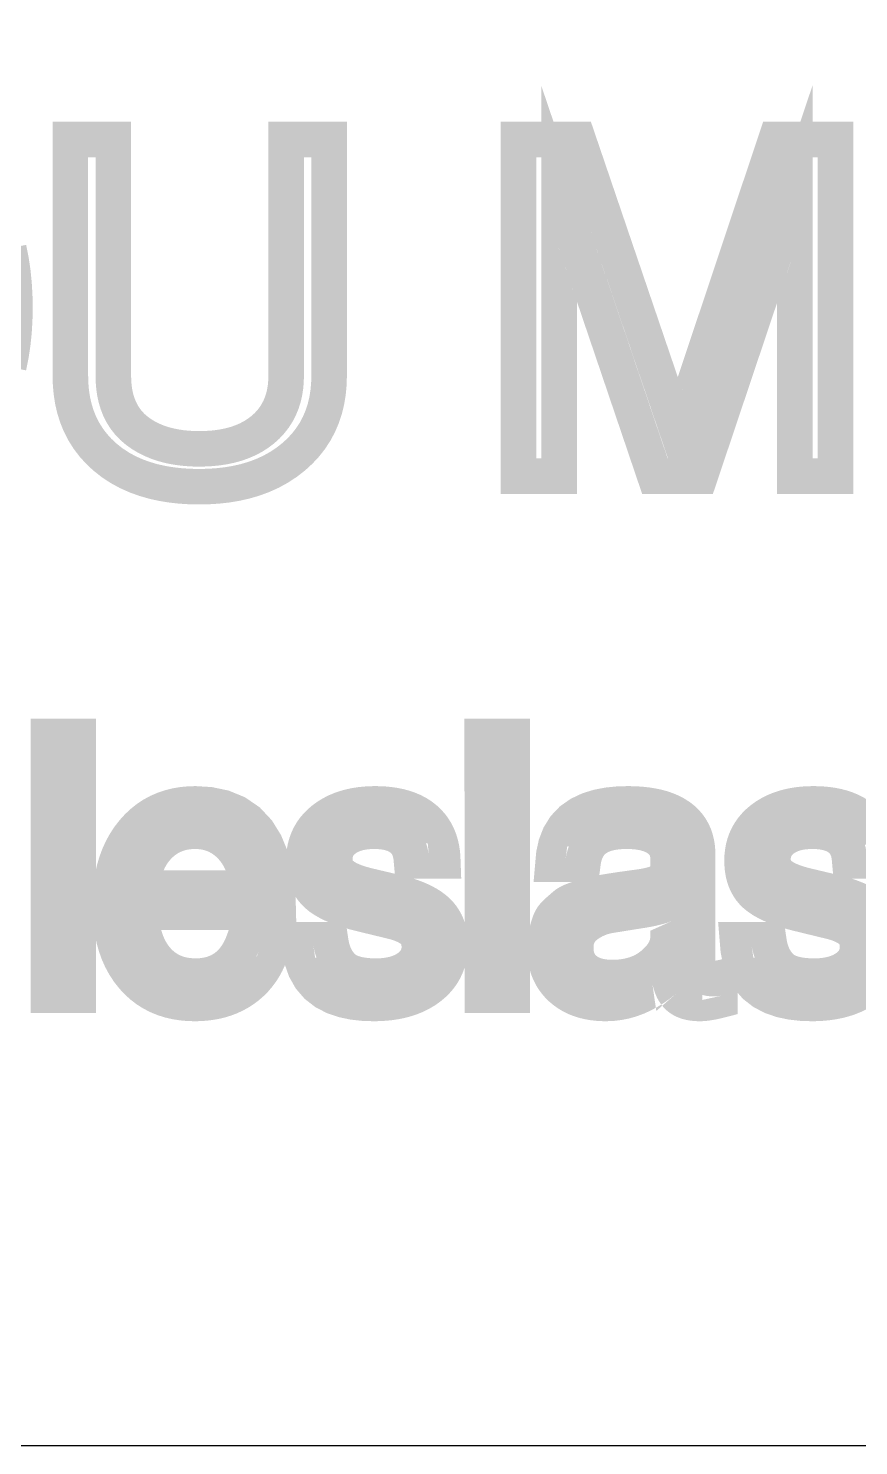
# Model space of a CAD drawing. Header units: metres. Extents: x -109 to 109, y -1 to 43.
# Drawn here: x -90.09 to -85.42, y -1.2 to 6.78 of the extents above; entities that cross this region are included whole.
import ezdxf

# ---------------------------------------------------------------- set-up
doc = ezdxf.new("R2010")
doc.units = ezdxf.units.M
doc.layers.add('CUT', color=1, linetype='Continuous')
doc.layers.add('MARK', color=5, linetype='Continuous')

msp = doc.modelspace()

# ---------------------------------------------------------------- linework, layer by layer
at = {"layer": 'CUT'}
msp.add_lwpolyline([(-109, -1.2), (109, -1.2), (109, -1.2), (109, 42.6), (109, 42.6), (-109, 42.6), (-109, 42.6), (-109, -1.2)], close=True, dxfattribs=at)
at = {"layer": 'MARK', "const_width": 0.2}
for points in [[(-86.3138, 4.2598), (-86.2653, 4.4042), (-86.2169, 4.5486), (-86.1684, 4.6931), (-86.12, 4.8375), (-86.0715, 4.9819), (-86.0231, 5.1263), (-85.9746, 5.2707), (-85.9262, 5.4151), (-85.8777, 5.5596), (-85.8292, 5.704), (-85.7808, 5.8484), (-85.7808, 5.8484), (-85.7808, 5.704), (-85.7808, 5.5596), (-85.7808, 5.4151), (-85.7808, 5.2707), (-85.7808, 5.1263), (-85.7808, 4.9819), (-85.7808, 4.8375), (-85.7808, 4.6931), (-85.7808, 4.5486), (-85.7808, 4.4042), (-85.7808, 4.2598), (-85.7808, 4.2598), (-85.76, 4.2598), (-85.7392, 4.2598), (-85.7184, 4.2598), (-85.6976, 4.2598), (-85.6768, 4.2598), (-85.656, 4.2598), (-85.6352, 4.2598), (-85.6144, 4.2598), (-85.5936, 4.2598), (-85.5728, 4.2598), (-85.552, 4.2598), (-85.552, 4.2598), (-85.552, 4.4321), (-85.552, 4.6044), (-85.552, 4.7767), (-85.552, 4.949), (-85.552, 5.1213), (-85.552, 5.2937), (-85.552, 5.466), (-85.552, 5.6383), (-85.552, 5.8106), (-85.552, 5.9829), (-85.552, 6.1552), (-85.552, 6.1552), (-85.5825, 6.1552), (-85.613, 6.1552), (-85.6435, 6.1552), (-85.674, 6.1552), (-85.7044, 6.1552), (-85.7349, 6.1552), (-85.7654, 6.1552), (-85.7959, 6.1552), (-85.8264, 6.1552), (-85.8569, 6.1552), (-85.8874, 6.1552), (-85.8874, 6.1552), (-85.9375, 6.0051), (-85.9876, 5.855), (-86.0377, 5.7049), (-86.0878, 5.5548), (-86.1379, 5.4048), (-86.188, 5.2547), (-86.2382, 5.1046), (-86.2883, 4.9545), (-86.3384, 4.8044), (-86.3885, 4.6543), (-86.4386, 4.5042), (-86.4386, 4.5042), (-86.4896, 4.6543), (-86.5407, 4.8044), (-86.5918, 4.9545), (-86.6428, 5.1046), (-86.6939, 5.2547), (-86.7449, 5.4048), (-86.796, 5.5548), (-86.847, 5.7049), (-86.8981, 5.855), (-86.9491, 6.0051), (-87.0002, 6.1552), (-87.0002, 6.1552), (-87.0307, 6.1552), (-87.0612, 6.1552), (-87.0917, 6.1552), (-87.1222, 6.1552), (-87.1526, 6.1552), (-87.1831, 6.1552), (-87.2136, 6.1552), (-87.2441, 6.1552), (-87.2746, 6.1552), (-87.3051, 6.1552), (-87.3356, 6.1552), (-87.3356, 6.1552), (-87.3356, 5.9829), (-87.3356, 5.8106), (-87.3356, 5.6383), (-87.3356, 5.466), (-87.3356, 5.2937), (-87.3356, 5.1213), (-87.3356, 4.949), (-87.3356, 4.7767), (-87.3356, 4.6044), (-87.3356, 4.4321), (-87.3356, 4.2598), (-87.3356, 4.2598), (-87.3148, 4.2598), (-87.294, 4.2598), (-87.2732, 4.2598), (-87.2524, 4.2598), (-87.2316, 4.2598), (-87.2108, 4.2598), (-87.19, 4.2598), (-87.1692, 4.2598), (-87.1484, 4.2598), (-87.1276, 4.2598), (-87.1068, 4.2598), (-87.1068, 4.2598), (-87.1068, 4.4042), (-87.1068, 4.5486), (-87.1068, 4.6931), (-87.1068, 4.8375), (-87.1068, 4.9819), (-87.1068, 5.1263), (-87.1068, 5.2707), (-87.1068, 5.4151), (-87.1068, 5.5596), (-87.1068, 5.704), (-87.1068, 5.8484), (-87.1068, 5.8484), (-87.0579, 5.704), (-87.0089, 5.5596), (-86.96, 5.4151), (-86.9111, 5.2707), (-86.8622, 5.1263), (-86.8132, 4.9819), (-86.7643, 4.8375), (-86.7154, 4.6931), (-86.6664, 4.5486), (-86.6175, 4.4042), (-86.5686, 4.2598), (-86.5686, 4.2598), (-86.5454, 4.2598), (-86.5223, 4.2598), (-86.4991, 4.2598), (-86.4759, 4.2598), (-86.4528, 4.2598), (-86.4296, 4.2598), (-86.4064, 4.2598), (-86.3833, 4.2598), (-86.3601, 4.2598), (-86.337, 4.2598), (-86.3138, 4.2598)], [(-88.6434, 6.1552), (-88.6434, 6.0342), (-88.6434, 5.9132), (-88.6434, 5.7921), (-88.6434, 5.6711), (-88.6434, 5.5501), (-88.6434, 5.4291), (-88.6434, 5.3081), (-88.6434, 5.1871), (-88.6434, 5.066), (-88.6434, 4.945), (-88.6434, 4.824), (-88.6434, 4.824), (-88.6443, 4.7931), (-88.647, 4.7623), (-88.6517, 4.7318), (-88.6587, 4.7017), (-88.668, 4.6723), (-88.6798, 4.6437), (-88.694, 4.6163), (-88.7106, 4.5903), (-88.7296, 4.5659), (-88.7506, 4.5432), (-88.7734, 4.5224), (-88.7734, 4.5224), (-88.801, 4.5012), (-88.8303, 4.4825), (-88.8611, 4.4663), (-88.8931, 4.4526), (-88.926, 4.4411), (-88.9596, 4.432), (-88.9936, 4.4248), (-89.028, 4.4195), (-89.0626, 4.4159), (-89.0974, 4.4139), (-89.1322, 4.4132), (-89.1322, 4.4132), (-89.1662, 4.4138), (-89.2001, 4.4158), (-89.2339, 4.4192), (-89.2675, 4.4243), (-89.3008, 4.431), (-89.3337, 4.4397), (-89.3659, 4.4505), (-89.3974, 4.4634), (-89.4278, 4.4786), (-89.4569, 4.4961), (-89.4845, 4.5159), (-89.4845, 4.5159), (-89.5084, 4.5365), (-89.5302, 4.5593), (-89.5497, 4.5842), (-89.5665, 4.6109), (-89.5807, 4.6391), (-89.5923, 4.6685), (-89.6013, 4.6988), (-89.6079, 4.7297), (-89.6124, 4.7609), (-89.615, 4.7924), (-89.6158, 4.824), (-89.6158, 4.824), (-89.6158, 4.945), (-89.6158, 5.066), (-89.6158, 5.1871), (-89.6158, 5.3081), (-89.6158, 5.4291), (-89.6158, 5.5501), (-89.6158, 5.6711), (-89.6158, 5.7921), (-89.6158, 5.9132), (-89.6158, 6.0342), (-89.6158, 6.1552), (-89.6158, 6.1552), (-89.6378, 6.1552), (-89.6598, 6.1552), (-89.6817, 6.1552), (-89.7037, 6.1552), (-89.7257, 6.1552), (-89.7477, 6.1552), (-89.7697, 6.1552), (-89.7916, 6.1552), (-89.8136, 6.1552), (-89.8356, 6.1552), (-89.8576, 6.1552), (-89.8576, 6.1552), (-89.8576, 6.0342), (-89.8576, 5.9132), (-89.8576, 5.7921), (-89.8576, 5.6711), (-89.8576, 5.5501), (-89.8576, 5.4291), (-89.8576, 5.3081), (-89.8576, 5.1871), (-89.8576, 5.066), (-89.8576, 4.945), (-89.8576, 4.824), (-89.8576, 4.824), (-89.8563, 4.7774), (-89.8522, 4.7311), (-89.8451, 4.685), (-89.8346, 4.6396), (-89.8207, 4.5952), (-89.8032, 4.5521), (-89.782, 4.5106), (-89.7572, 4.4712), (-89.7291, 4.4341), (-89.6979, 4.3996), (-89.6639, 4.3677), (-89.6639, 4.3677), (-89.6233, 4.3355), (-89.5801, 4.307), (-89.5347, 4.2822), (-89.4874, 4.261), (-89.4387, 4.2434), (-89.3889, 4.2291), (-89.3383, 4.218), (-89.2872, 4.2098), (-89.2357, 4.2042), (-89.184, 4.201), (-89.1322, 4.2), (-89.1322, 4.2), (-89.0804, 4.2011), (-89.0287, 4.2044), (-88.9772, 4.2101), (-88.9261, 4.2186), (-88.8756, 4.23), (-88.8258, 4.2445), (-88.7772, 4.2624), (-88.73, 4.2837), (-88.6846, 4.3087), (-88.6413, 4.3371), (-88.6005, 4.369), (-88.6005, 4.369), (-88.5661, 4.4006), (-88.5343, 4.4348), (-88.5056, 4.4716), (-88.4802, 4.5107), (-88.4583, 4.552), (-88.4401, 4.595), (-88.4256, 4.6393), (-88.4147, 4.6847), (-88.4073, 4.7308), (-88.403, 4.7773), (-88.4016, 4.824), (-88.4016, 4.824), (-88.4016, 4.945), (-88.4016, 5.066), (-88.4016, 5.1871), (-88.4016, 5.3081), (-88.4016, 5.4291), (-88.4016, 5.5501), (-88.4016, 5.6711), (-88.4016, 5.7921), (-88.4016, 5.9132), (-88.4016, 6.0342), (-88.4016, 6.1552), (-88.4016, 6.1552), (-88.4236, 6.1552), (-88.4456, 6.1552), (-88.4675, 6.1552), (-88.4895, 6.1552), (-88.5115, 6.1552), (-88.5335, 6.1552), (-88.5555, 6.1552), (-88.5774, 6.1552), (-88.5994, 6.1552), (-88.6214, 6.1552), (-88.6434, 6.1552)], [(-89.814, 2.794), (-89.8293, 2.794), (-89.8445, 2.794), (-89.8598, 2.794), (-89.8751, 2.794), (-89.8904, 2.794), (-89.9056, 2.794), (-89.9209, 2.794), (-89.9362, 2.794), (-89.9515, 2.794), (-89.9667, 2.794), (-89.982, 2.794), (-89.982, 2.794), (-89.982, 2.6615), (-89.982, 2.5289), (-89.982, 2.3964), (-89.982, 2.2638), (-89.982, 2.1313), (-89.982, 1.9987), (-89.982, 1.8662), (-89.982, 1.7336), (-89.982, 1.6011), (-89.982, 1.4685), (-89.982, 1.336), (-89.982, 1.336), (-89.9667, 1.336), (-89.9515, 1.336), (-89.9362, 1.336), (-89.9209, 1.336), (-89.9056, 1.336), (-89.8904, 1.336), (-89.8751, 1.336), (-89.8598, 1.336), (-89.8445, 1.336), (-89.8293, 1.336), (-89.814, 1.336), (-89.814, 1.336), (-89.814, 1.4685), (-89.814, 1.6011), (-89.814, 1.7336), (-89.814, 1.8662), (-89.814, 1.9987), (-89.814, 2.1313), (-89.814, 2.2638), (-89.814, 2.3964), (-89.814, 2.5289), (-89.814, 2.6615), (-89.814, 2.794)], [(-87.372, 2.794), (-87.3873, 2.794), (-87.4025, 2.794), (-87.4178, 2.794), (-87.4331, 2.794), (-87.4484, 2.794), (-87.4636, 2.794), (-87.4789, 2.794), (-87.4942, 2.794), (-87.5095, 2.794), (-87.5247, 2.794), (-87.54, 2.794), (-87.54, 2.794), (-87.54, 2.7749), (-87.54, 2.7558), (-87.54, 2.7367), (-87.54, 2.7176), (-87.54, 2.6985), (-87.54, 2.6795), (-87.54, 2.6604), (-87.54, 2.6413), (-87.54, 2.6222), (-87.54, 2.6031), (-87.54, 2.584), (-87.54, 2.584), (-87.5247, 2.584), (-87.5095, 2.584), (-87.4942, 2.584), (-87.4789, 2.584), (-87.4636, 2.584), (-87.4484, 2.584), (-87.4331, 2.584), (-87.4178, 2.584), (-87.4025, 2.584), (-87.3873, 2.584), (-87.372, 2.584), (-87.372, 2.584), (-87.372, 2.6031), (-87.372, 2.6222), (-87.372, 2.6413), (-87.372, 2.6604), (-87.372, 2.6795), (-87.372, 2.6985), (-87.372, 2.7176), (-87.372, 2.7367), (-87.372, 2.7558), (-87.372, 2.7749), (-87.372, 2.794)], [(-89.46, 1.804), (-89.3898, 1.804), (-89.3196, 1.804), (-89.2495, 1.804), (-89.1793, 1.804), (-89.1091, 1.804), (-89.0389, 1.804), (-88.9687, 1.804), (-88.8985, 1.804), (-88.8284, 1.804), (-88.7582, 1.804), (-88.688, 1.804), (-88.688, 1.804), (-88.6901, 1.8836), (-88.6972, 1.963), (-88.7103, 2.0415), (-88.731, 2.1184), (-88.7614, 2.192), (-88.8031, 2.2597), (-88.8574, 2.3178), (-88.923, 2.3628), (-88.9966, 2.3929), (-89.0745, 2.4091), (-89.154, 2.414), (-89.154, 2.414), (-89.1899, 2.4129), (-89.2257, 2.4095), (-89.2611, 2.4036), (-89.296, 2.395), (-89.33, 2.3836), (-89.363, 2.3693), (-89.3945, 2.3523), (-89.4245, 2.3324), (-89.4526, 2.3101), (-89.4788, 2.2856), (-89.503, 2.259), (-89.503, 2.259), (-89.5277, 2.2273), (-89.5497, 2.1936), (-89.569, 2.1583), (-89.5856, 2.1217), (-89.5994, 2.0839), (-89.6107, 2.0453), (-89.6196, 2.006), (-89.6261, 1.9663), (-89.6306, 1.9264), (-89.6332, 1.8862), (-89.634, 1.846), (-89.634, 1.846), (-89.6332, 1.8064), (-89.6308, 1.7668), (-89.6265, 1.7274), (-89.6202, 1.6883), (-89.6117, 1.6496), (-89.6008, 1.6115), (-89.5874, 1.5742), (-89.5712, 1.5381), (-89.5523, 1.5033), (-89.5305, 1.4701), (-89.506, 1.439), (-89.506, 1.439), (-89.4818, 1.413), (-89.4555, 1.389), (-89.4273, 1.3673), (-89.3972, 1.3483), (-89.3656, 1.332), (-89.3327, 1.3185), (-89.2988, 1.3077), (-89.2641, 1.2997), (-89.229, 1.2942), (-89.1936, 1.291), (-89.158, 1.29), (-89.158, 1.29), (-89.129, 1.2906), (-89.1, 1.2926), (-89.0712, 1.2961), (-89.0426, 1.3011), (-89.0143, 1.3078), (-88.9865, 1.3163), (-88.9594, 1.3266), (-88.933, 1.3387), (-88.9075, 1.3527), (-88.8832, 1.3685), (-88.86, 1.386), (-88.86, 1.386), (-88.8385, 1.4048), (-88.8184, 1.425), (-88.7999, 1.4467), (-88.7829, 1.4696), (-88.7677, 1.4937), (-88.7541, 1.5188), (-88.7422, 1.5447), (-88.7319, 1.5713), (-88.7231, 1.5985), (-88.7159, 1.6261), (-88.71, 1.654), (-88.71, 1.654), (-88.7253, 1.654), (-88.7406, 1.654), (-88.7558, 1.654), (-88.7711, 1.654), (-88.7864, 1.654), (-88.8016, 1.654), (-88.8169, 1.654), (-88.8322, 1.654), (-88.8475, 1.654), (-88.8627, 1.654), (-88.878, 1.654), (-88.878, 1.654), (-88.8899, 1.6222), (-88.9042, 1.5915), (-88.9213, 1.5623), (-88.9415, 1.535), (-88.9649, 1.5105), (-88.9913, 1.4894), (-89.0205, 1.4722), (-89.0519, 1.4592), (-89.0846, 1.4505), (-89.1181, 1.4455), (-89.152, 1.444), (-89.152, 1.444), (-89.1749, 1.4447), (-89.1978, 1.4467), (-89.2204, 1.4504), (-89.2427, 1.4557), (-89.2645, 1.4627), (-89.2856, 1.4716), (-89.3059, 1.4824), (-89.3251, 1.495), (-89.343, 1.5092), (-89.3597, 1.5249), (-89.375, 1.542), (-89.375, 1.542), (-89.3905, 1.5623), (-89.4043, 1.5838), (-89.4164, 1.6062), (-89.4269, 1.6295), (-89.4357, 1.6534), (-89.443, 1.6778), (-89.4489, 1.7027), (-89.4534, 1.7278), (-89.4567, 1.7531), (-89.4589, 1.7785), (-89.46, 1.804)], [(-88.394, 1.648), (-88.41, 1.648), (-88.426, 1.648), (-88.442, 1.648), (-88.458, 1.648), (-88.474, 1.648), (-88.49, 1.648), (-88.506, 1.648), (-88.522, 1.648), (-88.538, 1.648), (-88.554, 1.648), (-88.57, 1.648), (-88.57, 1.648), (-88.5653, 1.5913), (-88.5542, 1.5355), (-88.5353, 1.4819), (-88.5074, 1.4324), (-88.4703, 1.3893), (-88.4255, 1.3544), (-88.375, 1.3281), (-88.3212, 1.3098), (-88.2655, 1.2981), (-88.2089, 1.2919), (-88.152, 1.29), (-88.152, 1.29), (-88.1217, 1.2905), (-88.0914, 1.2923), (-88.0612, 1.2952), (-88.0312, 1.2996), (-88.0015, 1.3055), (-87.9721, 1.3131), (-87.9433, 1.3225), (-87.9151, 1.3338), (-87.8879, 1.3471), (-87.8618, 1.3625), (-87.837, 1.38), (-87.837, 1.38), (-87.8175, 1.3962), (-87.7992, 1.4138), (-87.7825, 1.4329), (-87.7675, 1.4534), (-87.7545, 1.4752), (-87.7435, 1.4981), (-87.7347, 1.5219), (-87.7281, 1.5464), (-87.7235, 1.5714), (-87.7208, 1.5966), (-87.72, 1.622), (-87.72, 1.622), (-87.7205, 1.6405), (-87.7219, 1.6589), (-87.7244, 1.6772), (-87.7281, 1.6953), (-87.733, 1.7132), (-87.7392, 1.7306), (-87.7467, 1.7474), (-87.7557, 1.7636), (-87.7659, 1.779), (-87.7774, 1.7935), (-87.79, 1.807), (-87.79, 1.807), (-87.8071, 1.8224), (-87.8255, 1.8362), (-87.8448, 1.8487), (-87.8648, 1.8599), (-87.8854, 1.8701), (-87.9065, 1.8793), (-87.9279, 1.8876), (-87.9497, 1.8952), (-87.9716, 1.902), (-87.9937, 1.9083), (-88.016, 1.914), (-88.016, 1.914), (-88.0305, 1.9175), (-88.0451, 1.9209), (-88.0596, 1.9244), (-88.0742, 1.9278), (-88.0887, 1.9313), (-88.1033, 1.9347), (-88.1178, 1.9382), (-88.1324, 1.9416), (-88.1469, 1.9451), (-88.1615, 1.9486), (-88.176, 1.952), (-88.176, 1.952), (-88.1902, 1.9555), (-88.2043, 1.9592), (-88.2183, 1.9631), (-88.2322, 1.9674), (-88.2461, 1.972), (-88.2597, 1.9771), (-88.2732, 1.9826), (-88.2865, 1.9886), (-88.2995, 1.9953), (-88.312, 2.0027), (-88.324, 2.011), (-88.324, 2.011), (-88.3315, 2.0171), (-88.3385, 2.0237), (-88.345, 2.0308), (-88.3508, 2.0385), (-88.356, 2.0466), (-88.3604, 2.0552), (-88.3639, 2.0641), (-88.3667, 2.0734), (-88.3686, 2.0828), (-88.3696, 2.0924), (-88.37, 2.102), (-88.37, 2.102), (-88.3695, 2.1143), (-88.3681, 2.1265), (-88.3657, 2.1385), (-88.3621, 2.1503), (-88.3575, 2.1617), (-88.3518, 2.1725), (-88.345, 2.1828), (-88.3374, 2.1924), (-88.3289, 2.2013), (-88.3197, 2.2095), (-88.31, 2.217), (-88.31, 2.217), (-88.2971, 2.2255), (-88.2835, 2.2329), (-88.2694, 2.2393), (-88.2548, 2.2447), (-88.24, 2.2491), (-88.2249, 2.2527), (-88.2097, 2.2555), (-88.1944, 2.2575), (-88.1789, 2.2589), (-88.1635, 2.2597), (-88.148, 2.26), (-88.148, 2.26), (-88.1203, 2.2592), (-88.0926, 2.2564), (-88.0654, 2.2513), (-88.0388, 2.2432), (-88.0137, 2.2316), (-87.9908, 2.2158), (-87.9715, 2.1959), (-87.9567, 2.1725), (-87.9465, 2.1467), (-87.9405, 2.1196), (-87.938, 2.092), (-87.938, 2.092), (-87.922, 2.092), (-87.906, 2.092), (-87.89, 2.092), (-87.874, 2.092), (-87.858, 2.092), (-87.842, 2.092), (-87.826, 2.092), (-87.81, 2.092), (-87.794, 2.092), (-87.778, 2.092), (-87.762, 2.092), (-87.762, 2.092), (-87.7629, 2.1162), (-87.7652, 2.1403), (-87.7689, 2.1643), (-87.7743, 2.1879), (-87.7813, 2.2111), (-87.7902, 2.2336), (-87.801, 2.2553), (-87.8136, 2.276), (-87.8281, 2.2954), (-87.8443, 2.3135), (-87.862, 2.33), (-87.862, 2.33), (-87.8834, 2.3467), (-87.9063, 2.3613), (-87.9304, 2.3738), (-87.9554, 2.3843), (-87.9811, 2.393), (-88.0073, 2.4), (-88.0339, 2.4054), (-88.0608, 2.4093), (-88.0878, 2.412), (-88.1149, 2.4135), (-88.142, 2.414), (-88.142, 2.414), (-88.1702, 2.4135), (-88.1984, 2.4118), (-88.2265, 2.4088), (-88.2544, 2.4045), (-88.282, 2.3987), (-88.3092, 2.3913), (-88.3359, 2.3821), (-88.362, 2.3712), (-88.3871, 2.3583), (-88.4112, 2.3436), (-88.434, 2.327), (-88.434, 2.327), (-88.4525, 2.3112), (-88.4697, 2.2941), (-88.4855, 2.2756), (-88.4996, 2.2558), (-88.5118, 2.2348), (-88.522, 2.2127), (-88.5302, 2.1899), (-88.5365, 2.1664), (-88.5408, 2.1425), (-88.5432, 2.1183), (-88.544, 2.094), (-88.544, 2.094), (-88.5436, 2.0749), (-88.5421, 2.0557), (-88.5396, 2.0368), (-88.536, 2.018), (-88.531, 1.9995), (-88.5246, 1.9814), (-88.5168, 1.9639), (-88.5075, 1.9472), (-88.4967, 1.9313), (-88.4845, 1.9166), (-88.471, 1.903), (-88.471, 1.903), (-88.451, 1.8866), (-88.4295, 1.8722), (-88.4071, 1.8594), (-88.3839, 1.848), (-88.3601, 1.8377), (-88.336, 1.8284), (-88.3116, 1.8199), (-88.2869, 1.812), (-88.2621, 1.8048), (-88.2371, 1.7982), (-88.212, 1.792), (-88.212, 1.792), (-88.1978, 1.7886), (-88.1836, 1.7851), (-88.1695, 1.7816), (-88.1553, 1.7782), (-88.1411, 1.7747), (-88.1269, 1.7713), (-88.1127, 1.7678), (-88.0985, 1.7644), (-88.0844, 1.7609), (-88.0702, 1.7575), (-88.056, 1.754), (-88.056, 1.754), (-88.0439, 1.7511), (-88.0319, 1.7479), (-88.02, 1.7444), (-88.0082, 1.7406), (-87.9965, 1.7364), (-87.985, 1.7318), (-87.9737, 1.7267), (-87.9626, 1.7211), (-87.9519, 1.7148), (-87.9416, 1.7078), (-87.932, 1.7), (-87.932, 1.7), (-87.9253, 1.6935), (-87.9191, 1.6865), (-87.9136, 1.679), (-87.9088, 1.671), (-87.9046, 1.6626), (-87.9012, 1.6539), (-87.8985, 1.645), (-87.8964, 1.6359), (-87.8951, 1.6266), (-87.8943, 1.6173), (-87.894, 1.608), (-87.894, 1.608), (-87.8945, 1.595), (-87.8962, 1.5822), (-87.8991, 1.5695), (-87.9032, 1.5572), (-87.9085, 1.5454), (-87.915, 1.5342), (-87.9226, 1.5237), (-87.9312, 1.5139), (-87.9405, 1.5049), (-87.9505, 1.4966), (-87.961, 1.489), (-87.961, 1.489), (-87.9753, 1.4802), (-87.9903, 1.4724), (-88.0058, 1.4658), (-88.0217, 1.4601), (-88.0378, 1.4555), (-88.0543, 1.4517), (-88.0708, 1.4488), (-88.0876, 1.4466), (-88.1043, 1.4451), (-88.1212, 1.4443), (-88.138, 1.444), (-88.138, 1.444), (-88.1565, 1.4443), (-88.175, 1.4451), (-88.1935, 1.4466), (-88.2119, 1.4488), (-88.2302, 1.4519), (-88.2483, 1.456), (-88.266, 1.4613), (-88.2833, 1.468), (-88.2998, 1.4764), (-88.3152, 1.4867), (-88.329, 1.499), (-88.329, 1.499), (-88.339, 1.5102), (-88.3482, 1.5221), (-88.3566, 1.5346), (-88.364, 1.5477), (-88.3706, 1.5612), (-88.3764, 1.5751), (-88.3813, 1.5893), (-88.3855, 1.6037), (-88.389, 1.6184), (-88.3918, 1.6331), (-88.394, 1.648)], [(-87.372, 2.384), (-87.3871, 2.384), (-87.4022, 2.384), (-87.4173, 2.384), (-87.4324, 2.384), (-87.4475, 2.384), (-87.4625, 2.384), (-87.4776, 2.384), (-87.4927, 2.384), (-87.5078, 2.384), (-87.5229, 2.384), (-87.538, 2.384), (-87.538, 2.384), (-87.538, 2.2887), (-87.538, 2.1935), (-87.538, 2.0982), (-87.538, 2.0029), (-87.538, 1.9076), (-87.538, 1.8124), (-87.538, 1.7171), (-87.538, 1.6218), (-87.538, 1.5265), (-87.538, 1.4313), (-87.538, 1.336), (-87.538, 1.336), (-87.5229, 1.336), (-87.5078, 1.336), (-87.4927, 1.336), (-87.4776, 1.336), (-87.4625, 1.336), (-87.4475, 1.336), (-87.4324, 1.336), (-87.4173, 1.336), (-87.4022, 1.336), (-87.3871, 1.336), (-87.372, 1.336), (-87.372, 1.336), (-87.372, 1.4313), (-87.372, 1.5265), (-87.372, 1.6218), (-87.372, 1.7171), (-87.372, 1.8124), (-87.372, 1.9076), (-87.372, 2.0029), (-87.372, 2.0982), (-87.372, 2.1935), (-87.372, 2.2887), (-87.372, 2.384)], [(-87.142, 2.074), (-87.1267, 2.074), (-87.1115, 2.074), (-87.0962, 2.074), (-87.0809, 2.074), (-87.0656, 2.074), (-87.0504, 2.074), (-87.0351, 2.074), (-87.0198, 2.074), (-87.0045, 2.074), (-86.9893, 2.074), (-86.974, 2.074), (-86.974, 2.074), (-86.9721, 2.0886), (-86.9696, 2.1031), (-86.9662, 2.1175), (-86.962, 2.1316), (-86.9569, 2.1454), (-86.9507, 2.1588), (-86.9435, 2.1717), (-86.9352, 2.1838), (-86.9258, 2.1952), (-86.9154, 2.2056), (-86.904, 2.215), (-86.904, 2.215), (-86.8901, 2.2244), (-86.8753, 2.2324), (-86.86, 2.2392), (-86.8441, 2.2447), (-86.828, 2.2493), (-86.8115, 2.2529), (-86.795, 2.2556), (-86.7783, 2.2576), (-86.7616, 2.259), (-86.7448, 2.2598), (-86.728, 2.26), (-86.728, 2.26), (-86.7116, 2.2598), (-86.6953, 2.2591), (-86.679, 2.2579), (-86.6627, 2.2561), (-86.6465, 2.2536), (-86.6305, 2.2504), (-86.6146, 2.2464), (-86.599, 2.2414), (-86.5838, 2.2354), (-86.5691, 2.2283), (-86.555, 2.22), (-86.555, 2.22), (-86.5448, 2.2128), (-86.5353, 2.2047), (-86.5266, 2.1958), (-86.5187, 2.1862), (-86.5119, 2.1757), (-86.5062, 2.1647), (-86.5016, 2.1531), (-86.4981, 2.1411), (-86.4958, 2.1289), (-86.4944, 2.1165), (-86.494, 2.104), (-86.494, 2.104), (-86.494, 2.1), (-86.494, 2.096), (-86.494, 2.092), (-86.494, 2.088), (-86.494, 2.084), (-86.494, 2.08), (-86.494, 2.076), (-86.494, 2.072), (-86.494, 2.068), (-86.494, 2.064), (-86.494, 2.06), (-86.494, 2.06), (-86.4943, 2.0518), (-86.495, 2.0436), (-86.4964, 2.0355), (-86.4984, 2.0275), (-86.5012, 2.0197), (-86.5047, 2.0122), (-86.5088, 2.0052), (-86.5138, 1.9985), (-86.5193, 1.9925), (-86.5254, 1.9869), (-86.532, 1.982), (-86.532, 1.982), (-86.5431, 1.9754), (-86.5548, 1.9699), (-86.5669, 1.9652), (-86.5792, 1.9612), (-86.5916, 1.9577), (-86.6042, 1.9547), (-86.6169, 1.952), (-86.6296, 1.9496), (-86.6424, 1.9475), (-86.6552, 1.9457), (-86.668, 1.944), (-86.668, 1.944), (-86.6771, 1.9427), (-86.6862, 1.9415), (-86.6953, 1.9402), (-86.7044, 1.9389), (-86.7135, 1.9377), (-86.7226, 1.9364), (-86.7316, 1.9351), (-86.7407, 1.9339), (-86.7498, 1.9326), (-86.7589, 1.9313), (-86.768, 1.93), (-86.768, 1.93), (-86.776, 1.9288), (-86.784, 1.9276), (-86.792, 1.9264), (-86.8, 1.9251), (-86.808, 1.9239), (-86.816, 1.9226), (-86.824, 1.9213), (-86.832, 1.92), (-86.84, 1.9187), (-86.848, 1.9173), (-86.856, 1.916), (-86.856, 1.916), (-86.8637, 1.9147), (-86.8714, 1.9134), (-86.879, 1.912), (-86.8867, 1.9106), (-86.8944, 1.9092), (-86.902, 1.9077), (-86.9097, 1.9062), (-86.9173, 1.9046), (-86.9249, 1.9029), (-86.9325, 1.901), (-86.94, 1.899), (-86.94, 1.899), (-86.9463, 1.8971), (-86.9526, 1.8952), (-86.9589, 1.8933), (-86.9652, 1.8913), (-86.9715, 1.8893), (-86.9777, 1.8873), (-86.984, 1.8853), (-86.9903, 1.8832), (-86.9965, 1.8812), (-87.0028, 1.8791), (-87.009, 1.877), (-87.009, 1.877), (-87.0152, 1.8749), (-87.0213, 1.8727), (-87.0274, 1.8704), (-87.0334, 1.868), (-87.0394, 1.8655), (-87.0453, 1.8628), (-87.0511, 1.86), (-87.0569, 1.8569), (-87.0625, 1.8536), (-87.0679, 1.85), (-87.073, 1.846), (-87.073, 1.846), (-87.0773, 1.8423), (-87.0816, 1.8387), (-87.0859, 1.835), (-87.0902, 1.8313), (-87.0945, 1.8275), (-87.0988, 1.8238), (-87.103, 1.8201), (-87.1073, 1.8163), (-87.1115, 1.8125), (-87.1158, 1.8088), (-87.12, 1.805), (-87.12, 1.805), (-87.1245, 1.8009), (-87.1289, 1.7966), (-87.1331, 1.7921), (-87.1371, 1.7875), (-87.1409, 1.7828), (-87.1446, 1.7779), (-87.148, 1.7728), (-87.1511, 1.7676), (-87.1541, 1.7622), (-87.1567, 1.7567), (-87.159, 1.751), (-87.159, 1.751), (-87.1612, 1.745), (-87.1633, 1.739), (-87.1653, 1.733), (-87.1673, 1.727), (-87.1692, 1.7209), (-87.171, 1.7148), (-87.1727, 1.7087), (-87.1744, 1.7025), (-87.176, 1.6964), (-87.1775, 1.6902), (-87.179, 1.684), (-87.179, 1.684), (-87.1807, 1.6765), (-87.1822, 1.6689), (-87.1835, 1.6614), (-87.1846, 1.6537), (-87.1855, 1.6461), (-87.1863, 1.6384), (-87.1869, 1.6308), (-87.1874, 1.6231), (-87.1877, 1.6154), (-87.1879, 1.6077), (-87.188, 1.6), (-87.188, 1.6), (-87.1874, 1.5771), (-87.1854, 1.5543), (-87.182, 1.5316), (-87.177, 1.5092), (-87.1704, 1.4873), (-87.162, 1.466), (-87.1518, 1.4454), (-87.1399, 1.4258), (-87.1264, 1.4073), (-87.1114, 1.39), (-87.095, 1.374), (-87.095, 1.374), (-87.0761, 1.3583), (-87.0559, 1.3442), (-87.0346, 1.3318), (-87.0124, 1.3212), (-86.9894, 1.3122), (-86.9659, 1.305), (-86.9419, 1.2993), (-86.9177, 1.2951), (-86.8932, 1.2922), (-86.8686, 1.2905), (-86.844, 1.29), (-86.844, 1.29), (-86.8079, 1.2914), (-86.7721, 1.2958), (-86.7367, 1.3029), (-86.702, 1.3129), (-86.6681, 1.3255), (-86.6353, 1.3405), (-86.6035, 1.3577), (-86.5729, 1.3769), (-86.5435, 1.3978), (-86.5152, 1.4202), (-86.488, 1.444), (-86.488, 1.444), (-86.4863, 1.4323), (-86.4842, 1.4206), (-86.4817, 1.409), (-86.4785, 1.3976), (-86.4748, 1.3863), (-86.4705, 1.3753), (-86.4654, 1.3646), (-86.4596, 1.3543), (-86.4529, 1.3445), (-86.4454, 1.3354), (-86.437, 1.327), (-86.437, 1.327), (-86.4279, 1.3196), (-86.4181, 1.3131), (-86.4077, 1.3075), (-86.3969, 1.3029), (-86.3858, 1.2991), (-86.3744, 1.2961), (-86.3629, 1.2937), (-86.3512, 1.292), (-86.3395, 1.2909), (-86.3278, 1.2902), (-86.316, 1.29), (-86.316, 1.29), (-86.3055, 1.2902), (-86.295, 1.2909), (-86.2845, 1.2919), (-86.2741, 1.2932), (-86.2637, 1.2948), (-86.2533, 1.2966), (-86.243, 1.2986), (-86.2327, 1.3007), (-86.2224, 1.303), (-86.2122, 1.3054), (-86.202, 1.308), (-86.202, 1.308), (-86.202, 1.3195), (-86.202, 1.3309), (-86.202, 1.3424), (-86.202, 1.3538), (-86.202, 1.3653), (-86.202, 1.3767), (-86.202, 1.3882), (-86.202, 1.3996), (-86.202, 1.4111), (-86.202, 1.4225), (-86.202, 1.434), (-86.202, 1.434), (-86.2052, 1.4333), (-86.2085, 1.4327), (-86.2117, 1.4321), (-86.215, 1.4316), (-86.2183, 1.4312), (-86.2215, 1.4308), (-86.2248, 1.4305), (-86.2281, 1.4303), (-86.2314, 1.4301), (-86.2347, 1.43), (-86.238, 1.43), (-86.238, 1.43), (-86.2507, 1.4304), (-86.2633, 1.4319), (-86.2757, 1.4346), (-86.2876, 1.4389), (-86.2987, 1.4451), (-86.3084, 1.4533), (-86.3162, 1.4633), (-86.3218, 1.4746), (-86.3255, 1.4868), (-86.3274, 1.4993), (-86.328, 1.512), (-86.328, 1.512), (-86.328, 1.568), (-86.328, 1.624), (-86.328, 1.68), (-86.328, 1.736), (-86.328, 1.792), (-86.328, 1.848), (-86.328, 1.904), (-86.328, 1.96), (-86.328, 2.016), (-86.328, 2.072), (-86.328, 2.128), (-86.328, 2.128), (-86.3287, 2.1503), (-86.3307, 2.1724), (-86.3344, 2.1944), (-86.3397, 2.216), (-86.3469, 2.2371), (-86.356, 2.2574), (-86.367, 2.2768), (-86.3799, 2.2949), (-86.3945, 2.3118), (-86.4106, 2.3271), (-86.428, 2.341), (-86.428, 2.341), (-86.4514, 2.3563), (-86.4761, 2.3694), (-86.5019, 2.3803), (-86.5284, 2.3894), (-86.5554, 2.3967), (-86.5827, 2.4025), (-86.6104, 2.4069), (-86.6382, 2.4102), (-86.6661, 2.4124), (-86.694, 2.4136), (-86.722, 2.414), (-86.722, 2.414), (-86.7778, 2.4123), (-86.8333, 2.4067), (-86.8881, 2.3962), (-86.9413, 2.3797), (-86.9917, 2.3558), (-87.0373, 2.3238), (-87.0757, 2.2834), (-87.1051, 2.236), (-87.1252, 2.1841), (-87.1371, 2.1296), (-87.142, 2.074)], [(-88.866, 1.94), (-88.9196, 1.94), (-88.9733, 1.94), (-89.0269, 1.94), (-89.0805, 1.94), (-89.1342, 1.94), (-89.1878, 1.94), (-89.2415, 1.94), (-89.2951, 1.94), (-89.3487, 1.94), (-89.4024, 1.94), (-89.456, 1.94), (-89.456, 1.94), (-89.4539, 1.9631), (-89.4508, 1.9862), (-89.4466, 2.009), (-89.4411, 2.0316), (-89.4344, 2.0539), (-89.4262, 2.0756), (-89.4167, 2.0968), (-89.4057, 2.1173), (-89.3932, 2.1369), (-89.3793, 2.1555), (-89.364, 2.173), (-89.364, 2.173), (-89.349, 2.1879), (-89.333, 2.2016), (-89.3159, 2.214), (-89.2979, 2.2251), (-89.2791, 2.2347), (-89.2596, 2.2427), (-89.2395, 2.2492), (-89.219, 2.254), (-89.1981, 2.2574), (-89.1771, 2.2594), (-89.156, 2.26), (-89.156, 2.26), (-89.1347, 2.2593), (-89.1134, 2.2572), (-89.0924, 2.2536), (-89.0717, 2.2483), (-89.0515, 2.2414), (-89.032, 2.2328), (-89.0132, 2.2226), (-88.9954, 2.2109), (-88.9785, 2.1978), (-88.9627, 2.1834), (-88.948, 2.168), (-88.948, 2.168), (-88.9336, 2.1507), (-88.9204, 2.1324), (-88.9086, 2.1132), (-88.8982, 2.0932), (-88.8893, 2.0725), (-88.8819, 2.0512), (-88.876, 2.0294), (-88.8715, 2.0073), (-88.8684, 1.985), (-88.8666, 1.9625), (-88.866, 1.94)], [(-86.582, 1.509), (-86.5995, 1.4956), (-86.6179, 1.4835), (-86.6372, 1.4728), (-86.6572, 1.4636), (-86.6778, 1.4558), (-86.6989, 1.4494), (-86.7204, 1.4444), (-86.7421, 1.4406), (-86.764, 1.438), (-86.786, 1.4365), (-86.808, 1.436), (-86.808, 1.436), (-86.8227, 1.4363), (-86.8373, 1.4371), (-86.8519, 1.4385), (-86.8664, 1.4405), (-86.8808, 1.4434), (-86.895, 1.447), (-86.909, 1.4516), (-86.9226, 1.4571), (-86.9357, 1.4636), (-86.9482, 1.4713), (-86.96, 1.48), (-86.96, 1.48), (-86.9695, 1.4885), (-86.9783, 1.4977), (-86.9862, 1.5077), (-86.9931, 1.5184), (-86.999, 1.5297), (-87.0039, 1.5414), (-87.0077, 1.5536), (-87.0106, 1.566), (-87.0125, 1.5786), (-87.0136, 1.5913), (-87.014, 1.604), (-87.014, 1.604), (-87.0136, 1.6171), (-87.0123, 1.6301), (-87.01, 1.6431), (-87.0066, 1.6557), (-87.0022, 1.6681), (-86.9966, 1.6799), (-86.99, 1.6912), (-86.9823, 1.7018), (-86.9737, 1.7117), (-86.9642, 1.7207), (-86.954, 1.729), (-86.954, 1.729), (-86.9431, 1.7368), (-86.932, 1.7441), (-86.9205, 1.751), (-86.9087, 1.7573), (-86.8966, 1.7631), (-86.8843, 1.7683), (-86.8718, 1.773), (-86.8591, 1.7771), (-86.8462, 1.7806), (-86.8332, 1.7836), (-86.82, 1.786), (-86.82, 1.786), (-86.8041, 1.7886), (-86.7882, 1.7911), (-86.7723, 1.7937), (-86.7564, 1.7963), (-86.7405, 1.7988), (-86.7246, 1.8013), (-86.7087, 1.8039), (-86.6927, 1.8064), (-86.6768, 1.809), (-86.6609, 1.8115), (-86.645, 1.814), (-86.645, 1.814), (-86.6309, 1.8163), (-86.6169, 1.8188), (-86.6029, 1.8214), (-86.589, 1.8243), (-86.5751, 1.8274), (-86.5612, 1.8308), (-86.5475, 1.8345), (-86.5338, 1.8386), (-86.5203, 1.8432), (-86.507, 1.8482), (-86.494, 1.854), (-86.494, 1.854), (-86.494, 1.8369), (-86.494, 1.8198), (-86.494, 1.8027), (-86.494, 1.7856), (-86.494, 1.7685), (-86.494, 1.7515), (-86.494, 1.7344), (-86.494, 1.7173), (-86.494, 1.7002), (-86.494, 1.6831), (-86.494, 1.666), (-86.494, 1.666), (-86.4949, 1.6491), (-86.4976, 1.6324), (-86.5021, 1.6161), (-86.5082, 1.6003), (-86.5158, 1.5852), (-86.5246, 1.5708), (-86.5345, 1.5571), (-86.5454, 1.5441), (-86.557, 1.5318), (-86.5692, 1.5201), (-86.582, 1.509)]]:
    msp.add_lwpolyline(points, close=True, dxfattribs=at)
for points in [[(-90.205, 4.875), (-90.1915, 4.9409), (-90.1815, 5.0074), (-90.1747, 5.0744), (-90.1708, 5.1415), (-90.1696, 5.2088), (-90.1696, 5.2088), (-90.1708, 5.2759), (-90.1747, 5.3429), (-90.1814, 5.4097), (-90.1913, 5.4761), (-90.2047, 5.5419)], [(-85.3153, 2.2111), (-85.3242, 2.2336), (-85.335, 2.2553), (-85.3476, 2.276), (-85.3621, 2.2954), (-85.3783, 2.3135), (-85.396, 2.33), (-85.396, 2.33), (-85.4174, 2.3467), (-85.4403, 2.3613), (-85.4644, 2.3738), (-85.4894, 2.3843), (-85.5151, 2.393), (-85.5413, 2.4), (-85.5679, 2.4054), (-85.5948, 2.4093), (-85.6218, 2.412), (-85.6489, 2.4135), (-85.676, 2.414), (-85.676, 2.414), (-85.7042, 2.4135), (-85.7324, 2.4118), (-85.7605, 2.4088), (-85.7884, 2.4045), (-85.816, 2.3987), (-85.8432, 2.3913), (-85.8699, 2.3821), (-85.896, 2.3712), (-85.9211, 2.3583), (-85.9452, 2.3436), (-85.968, 2.327), (-85.968, 2.327), (-85.9865, 2.3112), (-86.0037, 2.2941), (-86.0195, 2.2756), (-86.0335, 2.2558), (-86.0458, 2.2348), (-86.056, 2.2127), (-86.0642, 2.1899), (-86.0705, 2.1664), (-86.0747, 2.1425), (-86.0772, 2.1183), (-86.078, 2.094), (-86.078, 2.094), (-86.0775, 2.0749), (-86.0761, 2.0557), (-86.0736, 2.0368), (-86.07, 2.018), (-86.065, 1.9995), (-86.0586, 1.9814), (-86.0508, 1.9639), (-86.0415, 1.9472), (-86.0307, 1.9313), (-86.0185, 1.9166), (-86.005, 1.903), (-86.005, 1.903), (-85.985, 1.8866), (-85.9635, 1.8722), (-85.941, 1.8594), (-85.9178, 1.848), (-85.8941, 1.8377), (-85.87, 1.8284), (-85.8456, 1.8199), (-85.8209, 1.812), (-85.7961, 1.8048), (-85.7711, 1.7982), (-85.746, 1.792), (-85.746, 1.792), (-85.7318, 1.7886), (-85.7176, 1.7851), (-85.7035, 1.7816), (-85.6893, 1.7782), (-85.6751, 1.7747), (-85.6609, 1.7713), (-85.6467, 1.7678), (-85.6325, 1.7644), (-85.6184, 1.7609), (-85.6042, 1.7575), (-85.59, 1.754), (-85.59, 1.754), (-85.5779, 1.7511), (-85.5659, 1.7479), (-85.554, 1.7444), (-85.5422, 1.7406), (-85.5305, 1.7364), (-85.519, 1.7318), (-85.5077, 1.7267), (-85.4966, 1.7211), (-85.4859, 1.7148), (-85.4756, 1.7078), (-85.466, 1.7), (-85.466, 1.7), (-85.4593, 1.6935), (-85.4531, 1.6865), (-85.4476, 1.679), (-85.4428, 1.671), (-85.4386, 1.6626), (-85.4352, 1.6539), (-85.4325, 1.645), (-85.4304, 1.6359), (-85.4291, 1.6266), (-85.4283, 1.6173), (-85.428, 1.608), (-85.428, 1.608), (-85.4285, 1.595), (-85.4302, 1.5822), (-85.4331, 1.5695), (-85.4372, 1.5572), (-85.4425, 1.5454), (-85.449, 1.5342), (-85.4566, 1.5237), (-85.4651, 1.5139), (-85.4745, 1.5049), (-85.4845, 1.4966), (-85.495, 1.489), (-85.495, 1.489), (-85.5093, 1.4802), (-85.5243, 1.4724), (-85.5398, 1.4658), (-85.5557, 1.4601), (-85.5718, 1.4555), (-85.5883, 1.4517), (-85.6048, 1.4488), (-85.6215, 1.4466), (-85.6383, 1.4451), (-85.6552, 1.4443), (-85.672, 1.444), (-85.672, 1.444), (-85.6905, 1.4443), (-85.709, 1.4451), (-85.7275, 1.4466), (-85.7459, 1.4488), (-85.7642, 1.4519), (-85.7822, 1.456), (-85.8, 1.4613), (-85.8173, 1.468), (-85.8338, 1.4764), (-85.8492, 1.4867), (-85.863, 1.499), (-85.863, 1.499), (-85.873, 1.5102), (-85.8822, 1.5221), (-85.8906, 1.5346), (-85.898, 1.5477), (-85.9046, 1.5612), (-85.9104, 1.5751), (-85.9153, 1.5893), (-85.9195, 1.6037), (-85.923, 1.6184), (-85.9258, 1.6331), (-85.928, 1.648), (-85.928, 1.648), (-85.944, 1.648), (-85.96, 1.648), (-85.976, 1.648), (-85.992, 1.648), (-86.008, 1.648), (-86.024, 1.648), (-86.04, 1.648), (-86.056, 1.648), (-86.072, 1.648), (-86.088, 1.648), (-86.104, 1.648), (-86.104, 1.648), (-86.0993, 1.5913), (-86.0882, 1.5355), (-86.0693, 1.4819), (-86.0414, 1.4324), (-86.0043, 1.3893), (-85.9595, 1.3544), (-85.909, 1.3281), (-85.8552, 1.3098), (-85.7995, 1.2981), (-85.7429, 1.2919), (-85.686, 1.29), (-85.686, 1.29), (-85.6557, 1.2905), (-85.6254, 1.2923), (-85.5952, 1.2952), (-85.5652, 1.2996), (-85.5355, 1.3055), (-85.5061, 1.3131), (-85.4773, 1.3225), (-85.4491, 1.3338), (-85.4219, 1.3471), (-85.3958, 1.3625), (-85.371, 1.38), (-85.371, 1.38), (-85.3515, 1.3962), (-85.3332, 1.4138), (-85.3165, 1.4329)], [(-85.3114, 1.7935), (-85.324, 1.807), (-85.324, 1.807), (-85.3411, 1.8224), (-85.3595, 1.8362), (-85.3788, 1.8487), (-85.3988, 1.8599), (-85.4194, 1.8701), (-85.4405, 1.8793), (-85.4619, 1.8876), (-85.4837, 1.8952), (-85.5056, 1.902), (-85.5277, 1.9083), (-85.55, 1.914), (-85.55, 1.914), (-85.5645, 1.9175), (-85.5791, 1.9209), (-85.5936, 1.9244), (-85.6082, 1.9278), (-85.6227, 1.9313), (-85.6373, 1.9347), (-85.6518, 1.9382), (-85.6664, 1.9416), (-85.6809, 1.9451), (-85.6955, 1.9486), (-85.71, 1.952), (-85.71, 1.952), (-85.7242, 1.9555), (-85.7383, 1.9592), (-85.7523, 1.9631), (-85.7662, 1.9674), (-85.7801, 1.972), (-85.7937, 1.9771), (-85.8072, 1.9826), (-85.8205, 1.9886), (-85.8335, 1.9953), (-85.846, 2.0027), (-85.858, 2.011), (-85.858, 2.011), (-85.8655, 2.0171), (-85.8725, 2.0237), (-85.879, 2.0308), (-85.8848, 2.0385), (-85.89, 2.0466), (-85.8944, 2.0552), (-85.8979, 2.0641), (-85.9007, 2.0734), (-85.9026, 2.0828), (-85.9036, 2.0924), (-85.904, 2.102), (-85.904, 2.102), (-85.9035, 2.1143), (-85.9021, 2.1265), (-85.8997, 2.1385), (-85.8961, 2.1503), (-85.8915, 2.1617), (-85.8858, 2.1725), (-85.879, 2.1828), (-85.8714, 2.1924), (-85.8629, 2.2013), (-85.8537, 2.2095), (-85.844, 2.217), (-85.844, 2.217), (-85.831, 2.2255), (-85.8175, 2.2329), (-85.8034, 2.2393), (-85.7888, 2.2447), (-85.774, 2.2491), (-85.7589, 2.2527), (-85.7437, 2.2555), (-85.7284, 2.2575), (-85.7129, 2.2589), (-85.6975, 2.2597), (-85.682, 2.26), (-85.682, 2.26), (-85.6543, 2.2592), (-85.6266, 2.2564), (-85.5994, 2.2513), (-85.5728, 2.2432), (-85.5476, 2.2316), (-85.5248, 2.2158), (-85.5055, 2.1959), (-85.4907, 2.1725), (-85.4805, 2.1467), (-85.4745, 2.1196), (-85.472, 2.092), (-85.472, 2.092), (-85.456, 2.092), (-85.44, 2.092), (-85.424, 2.092), (-85.408, 2.092), (-85.392, 2.092), (-85.376, 2.092), (-85.36, 2.092), (-85.344, 2.092), (-85.328, 2.092), (-85.312, 2.092)]]:
    msp.add_lwpolyline(points, dxfattribs=at)

doc.saveas('drawing.dxf')
